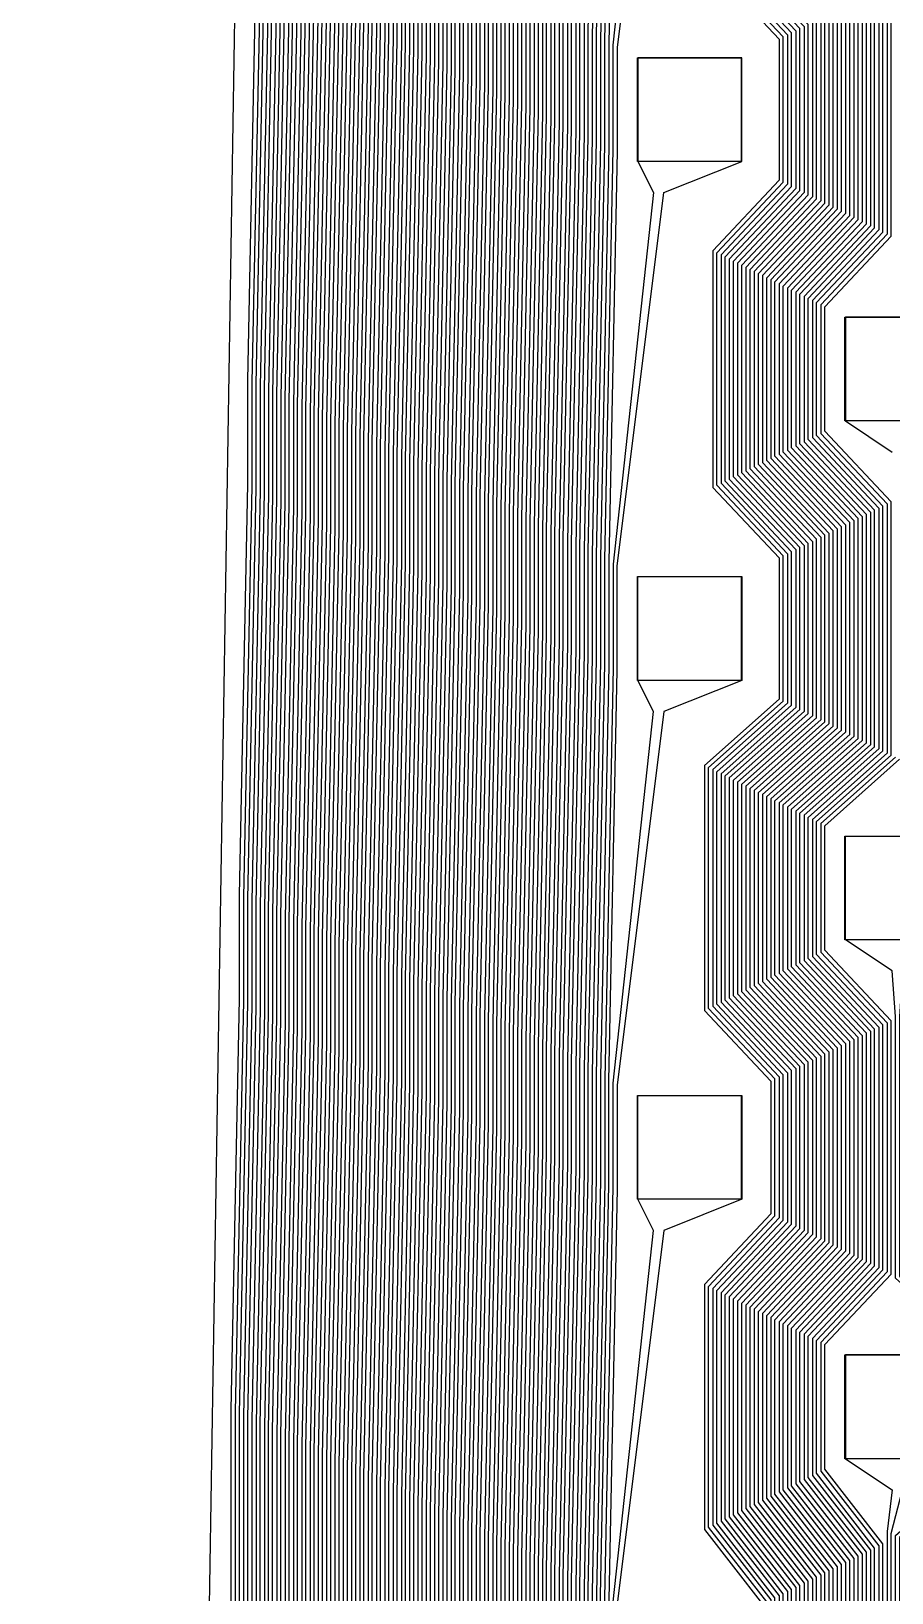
# Model space of a CAD drawing. Header units: inches. Extents: x 106592 to 209533, y 57057 to 74911.
# Drawn here: x 198559.2 to 198642.1, y 72730.9 to 72881.3 of the extents above; entities that cross this region are included whole.
import ezdxf

# ---------------------------------------------------------------- set-up
doc = ezdxf.new("R2010")
doc.units = ezdxf.units.IN
doc.header["$MEASUREMENT"] = 0
for name, color, linetype in [('metal', 221, 'Continuous'), ('nitride window', 40, 'Continuous'), ('profile', 140, 'Continuous')]:
    doc.layers.add(name, color=color, linetype=linetype)

msp = doc.modelspace()

# ---------------------------------------------------------------- linework, layer by layer
at = {"layer": 'metal'}
for points in [[(198603.62, 73025.83), (198602.82, 72986.23), (198602.82, 72976.23), (198602.02, 72936.64), (198602.02, 72926.64), (198601.22, 72887.04), (198601.22, 72877.04), (198600.42, 72837.44), (198600.42, 72827.44), (198599.62, 72787.84), (198599.62, 72777.84), (198598.82, 72738.25), (198598.82, 72728.25), (198598.82, 72709.08), (198598.82, 72708.26), (198596.72, 71803.08), (198596.69, 68411.39)], [(198597.29, 68411.39), (198597.32, 71803.08), (198599.22, 72708.06), (198599.22, 72709.28), (198599.22, 72728.05), (198599.22, 72738.05), (198600.02, 72777.64), (198600.02, 72787.64), (198600.82, 72827.24), (198600.82, 72837.24), (198601.62, 72876.84), (198601.62, 72886.84), (198602.42, 72926.44), (198602.42, 72936.44), (198603.22, 72976.03), (198603.22, 72986.03), (198604.02, 73025.63)], [(198604.42, 73025.43), (198603.62, 72985.83), (198603.62, 72975.83), (198602.82, 72936.23), (198602.82, 72926.23), (198602.02, 72886.64), (198602.02, 72876.64), (198601.22, 72837.04), (198601.22, 72827.04), (198600.42, 72787.44), (198600.42, 72777.44), (198599.62, 72737.84), (198599.62, 72727.84), (198599.62, 72709.49), (198599.62, 72707.86), (198597.92, 71803.08), (198597.89, 68411.39)], [(198598.49, 68411.39), (198598.52, 71803.08), (198600.02, 72707.66), (198600.02, 72709.7), (198600.02, 72727.64), (198600.02, 72737.64), (198600.82, 72777.24), (198600.82, 72787.24), (198601.62, 72826.84), (198601.62, 72836.84), (198602.42, 72876.44), (198602.42, 72886.44), (198603.22, 72926.03), (198603.22, 72936.03), (198604.02, 72975.63), (198604.02, 72985.63), (198604.82, 73025.23)], [(198605.22, 73025.03), (198604.42, 72985.43), (198604.42, 72975.43), (198603.62, 72935.83), (198603.62, 72925.83), (198602.82, 72886.23), (198602.82, 72876.23), (198602.02, 72836.64), (198602.02, 72826.64), (198601.22, 72787.04), (198601.22, 72777.04), (198600.42, 72737.44), (198600.42, 72727.44), (198600.42, 72709.9), (198600.42, 72707.46), (198599.12, 71803.08), (198599.09, 68411.39)], [(198599.69, 68411.39), (198599.72, 71803.08), (198600.82, 72707.26), (198600.82, 72710.11), (198600.82, 72727.24), (198600.82, 72737.24), (198601.62, 72776.84), (198601.62, 72786.84), (198602.42, 72826.44), (198602.42, 72836.44), (198603.22, 72876.03), (198603.22, 72886.03), (198604.02, 72925.63), (198604.02, 72935.63), (198604.82, 72975.23), (198604.82, 72985.23), (198605.62, 73024.83)], [(198606.02, 73024.62), (198605.22, 72985.03), (198605.22, 72975.03), (198604.42, 72935.43), (198604.42, 72925.43), (198603.62, 72885.83), (198603.62, 72875.83), (198602.82, 72836.23), (198602.82, 72826.23), (198602.02, 72786.64), (198602.02, 72776.64), (198601.22, 72737.04), (198601.22, 72727.04), (198601.22, 72710.32), (198601.22, 72707.06), (198600.32, 71803.08), (198600.29, 68411.39)], [(198600.89, 68411.39), (198600.92, 71803.08), (198601.62, 72706.86), (198601.62, 72710.52), (198601.62, 72726.84), (198601.62, 72736.84), (198602.42, 72776.44), (198602.42, 72786.44), (198603.22, 72826.03), (198603.22, 72836.03), (198604.02, 72875.63), (198604.02, 72885.63), (198604.82, 72925.23), (198604.82, 72935.23), (198605.62, 72974.83), (198605.62, 72984.83), (198606.42, 73024.42)], [(198606.82, 73024.22), (198606.02, 72984.62), (198606.02, 72974.62), (198605.22, 72935.03), (198605.22, 72925.03), (198604.42, 72885.43), (198604.42, 72875.43), (198603.62, 72835.83), (198603.62, 72825.83), (198602.82, 72786.23), (198602.82, 72776.23), (198602.02, 72736.64), (198602.02, 72726.64), (198602.02, 72710.73), (198602.02, 72706.66), (198601.52, 71803.08), (198601.49, 68411.39)], [(198602.09, 68411.39), (198602.12, 71803.08), (198602.42, 72706.46), (198602.42, 72710.94), (198602.42, 72726.44), (198602.42, 72736.44), (198603.22, 72776.03), (198603.22, 72786.03), (198604.02, 72825.63), (198604.02, 72835.63), (198604.82, 72875.23), (198604.82, 72885.23), (198605.62, 72924.83), (198605.62, 72934.83), (198606.42, 72974.42), (198606.42, 72984.42), (198607.22, 73024.02)], [(198607.62, 73023.82), (198606.82, 72984.22), (198606.82, 72974.22), (198606.02, 72934.62), (198606.02, 72924.62), (198605.22, 72885.03), (198605.22, 72875.03), (198604.42, 72835.43), (198604.42, 72825.43), (198603.62, 72785.83), (198603.62, 72775.83), (198602.82, 72736.23), (198602.82, 72726.23), (198602.82, 72711.14), (198602.82, 72706.26), (198602.72, 71803.08), (198602.69, 68411.39)], [(198603.29, 68411.39), (198603.32, 71803.08), (198603.22, 72706.06), (198603.22, 72711.35), (198603.22, 72726.03), (198603.22, 72736.03), (198604.02, 72775.63), (198604.02, 72785.63), (198604.82, 72825.23), (198604.82, 72835.23), (198605.62, 72874.83), (198605.62, 72884.83), (198606.42, 72924.42), (198606.42, 72934.42), (198607.22, 72974.02), (198607.22, 72984.02), (198608.02, 73023.62)], [(198608.42, 73023.42), (198607.62, 72983.82), (198607.62, 72973.82), (198606.82, 72934.22), (198606.82, 72924.22), (198606.02, 72884.62), (198606.02, 72874.62), (198605.22, 72835.03), (198605.22, 72825.03), (198604.42, 72785.43), (198604.42, 72775.43), (198603.62, 72735.83), (198603.62, 72725.83), (198603.62, 72711.56), (198603.62, 72705.86), (198603.92, 71803.08), (198603.89, 68411.39)], [(198604.49, 68411.39), (198604.52, 71803.08), (198604.02, 72705.66), (198604.02, 72711.76), (198604.02, 72725.63), (198604.02, 72735.63), (198604.82, 72775.23), (198604.82, 72785.23), (198605.62, 72824.83), (198605.62, 72834.83), (198606.42, 72874.42), (198606.42, 72884.42), (198607.22, 72924.02), (198607.22, 72934.02), (198608.02, 72973.62), (198608.02, 72983.62), (198608.82, 73023.22)], [(198609.22, 73023.01), (198608.42, 72983.42), (198608.42, 72973.42), (198607.62, 72933.82), (198607.62, 72923.82), (198606.82, 72884.22), (198606.82, 72874.22), (198606.02, 72834.62), (198606.02, 72824.62), (198605.22, 72785.03), (198605.22, 72775.03), (198604.42, 72735.43), (198604.42, 72725.43), (198604.42, 72711.97), (198604.42, 72705.46), (198605.12, 71803.08), (198605.09, 68411.39)], [(198605.69, 68411.39), (198605.72, 71803.08), (198604.82, 72705.26), (198604.82, 72712.18), (198604.82, 72725.23), (198604.82, 72735.23), (198605.62, 72774.83), (198605.62, 72784.83), (198606.42, 72824.42), (198606.42, 72834.42), (198607.22, 72874.02), (198607.22, 72884.02), (198608.02, 72923.62), (198608.02, 72933.62), (198608.82, 72973.22), (198608.82, 72983.22), (198609.62, 73022.81)], [(198610.02, 73022.61), (198609.22, 72983.01), (198609.22, 72973.01), (198608.42, 72933.42), (198608.42, 72923.42), (198607.62, 72883.82), (198607.62, 72873.82), (198606.82, 72834.22), (198606.82, 72824.22), (198606.02, 72784.62), (198606.02, 72774.62), (198605.22, 72735.03), (198605.22, 72725.03), (198605.22, 72712.38), (198605.22, 72705.06), (198606.32, 71803.08), (198606.29, 68411.39)], [(198606.89, 68411.39), (198606.92, 71803.08), (198605.62, 72712.59), (198605.62, 72724.83), (198605.62, 72734.83), (198606.42, 72774.42), (198606.42, 72784.42), (198607.22, 72824.02), (198607.22, 72834.02), (198608.02, 72873.62), (198608.02, 72883.62), (198608.82, 72923.22), (198608.82, 72933.22), (198609.62, 72972.81), (198609.62, 72982.81), (198610.42, 73022.41)], [(198610.82, 73022.21), (198610.02, 72982.61), (198610.02, 72972.61), (198609.22, 72933.01), (198609.22, 72923.01), (198608.42, 72883.42), (198608.42, 72873.42), (198607.62, 72833.82), (198607.62, 72823.82), (198606.82, 72784.22), (198606.82, 72774.22), (198606.02, 72734.62), (198606.02, 72724.62), (198606.02, 72712.8), (198607.52, 71803.08), (198607.49, 68411.39)], [(198608.09, 68411.39), (198608.12, 71803.08), (198606.42, 72713), (198606.42, 72724.42), (198606.42, 72734.42), (198607.22, 72774.02), (198607.22, 72784.02), (198608.02, 72823.62), (198608.02, 72833.62), (198608.82, 72873.22), (198608.82, 72883.22), (198609.62, 72922.81), (198609.62, 72932.81), (198610.42, 72972.41), (198610.42, 72982.41), (198611.22, 73022.01)], [(198611.62, 73021.81), (198610.82, 72982.21), (198610.82, 72972.21), (198610.02, 72932.61), (198610.02, 72922.61), (198609.22, 72883.01), (198609.22, 72873.01), (198608.42, 72833.42), (198608.42, 72823.42), (198607.62, 72783.82), (198607.62, 72773.82), (198606.82, 72734.22), (198606.82, 72724.22), (198606.82, 72713.21), (198608.72, 71803.08), (198608.69, 68411.39)], [(198609.29, 68411.39), (198609.32, 71803.08), (198607.22, 72713.42), (198607.22, 72724.02), (198607.22, 72734.02), (198608.02, 72773.62), (198608.02, 72783.62), (198608.82, 72823.22), (198608.82, 72833.22), (198609.62, 72872.81), (198609.62, 72882.81), (198610.42, 72922.41), (198610.42, 72932.41), (198611.22, 72972.01), (198611.22, 72982.01), (198612.02, 73021.61)], [(198612.42, 73021.4), (198611.62, 72981.81), (198611.62, 72971.81), (198610.82, 72932.21), (198610.82, 72922.21), (198610.02, 72882.61), (198610.02, 72872.61), (198609.22, 72833.01), (198609.22, 72823.01), (198608.42, 72783.42), (198608.42, 72773.42), (198607.62, 72733.82), (198607.62, 72723.82), (198607.62, 72713.62), (198609.92, 71803.08), (198609.89, 68411.39)], [(198610.49, 68411.39), (198610.52, 71803.08), (198608.02, 72713.83), (198608.02, 72723.62), (198608.02, 72733.62), (198608.82, 72773.22), (198608.82, 72783.22), (198609.62, 72822.81), (198609.62, 72832.81), (198610.42, 72872.41), (198610.42, 72882.41), (198611.22, 72922.01), (198611.22, 72932.01), (198612.02, 72971.61), (198612.02, 72981.61), (198612.82, 73021.2)], [(198613.22, 73021), (198612.42, 72981.4), (198612.42, 72971.4), (198611.62, 72931.81), (198611.62, 72921.81), (198610.82, 72882.21), (198610.82, 72872.21), (198610.02, 72832.61), (198610.02, 72822.61), (198609.22, 72783.01), (198609.22, 72773.01), (198608.42, 72733.42), (198608.42, 72723.42), (198608.42, 72714.04), (198611.12, 71803.08), (198611.09, 68411.39)], [(198611.69, 68411.39), (198611.72, 71803.08), (198608.82, 72714.24), (198608.82, 72723.22), (198608.82, 72733.22), (198609.62, 72772.81), (198609.62, 72782.81), (198610.42, 72822.41), (198610.42, 72832.41), (198611.22, 72872.01), (198611.22, 72882.01), (198612.02, 72921.61), (198612.02, 72931.61), (198612.82, 72971.2), (198612.82, 72981.2), (198613.62, 73020.8)], [(198614.02, 73020.6), (198613.22, 72981), (198613.22, 72971), (198612.42, 72931.4), (198612.42, 72921.4), (198611.62, 72881.81), (198611.62, 72871.81), (198610.82, 72832.21), (198610.82, 72822.21), (198610.02, 72782.61), (198610.02, 72772.61), (198609.22, 72733.01), (198609.22, 72723.01), (198609.22, 72714.45), (198612.32, 71803.08), (198612.29, 68411.39)], [(198612.89, 68411.39), (198612.92, 71803.08), (198609.62, 72714.66), (198609.62, 72722.81), (198609.62, 72732.81), (198610.42, 72772.41), (198610.42, 72782.41), (198611.22, 72822.01), (198611.22, 72832.01), (198612.02, 72871.61), (198612.02, 72881.61), (198612.82, 72921.2), (198612.82, 72931.2), (198613.62, 72970.8), (198613.62, 72980.8), (198614.42, 73020.4)], [(198614.82, 73020.2), (198614.02, 72980.6), (198614.02, 72970.6), (198613.22, 72931), (198613.22, 72921), (198612.42, 72881.4), (198612.42, 72871.4), (198611.62, 72831.81), (198611.62, 72821.81), (198610.82, 72782.21), (198610.82, 72772.21), (198610.02, 72732.61), (198610.02, 72722.61), (198610.02, 72714.86), (198613.52, 71803.08), (198613.49, 68411.39)], [(198614.09, 68411.39), (198614.12, 71803.08), (198610.42, 72715.07), (198610.42, 72722.41), (198610.42, 72732.41), (198611.22, 72772.01), (198611.22, 72782.01), (198612.02, 72821.61), (198612.02, 72831.61), (198612.82, 72871.2), (198612.82, 72881.2), (198613.62, 72920.8), (198613.62, 72930.8), (198614.42, 72970.4), (198614.42, 72980.4), (198615.22, 73019.99)], [(198615.62, 73019.79), (198614.82, 72980.2), (198614.82, 72970.2), (198614.02, 72930.6), (198614.02, 72920.6), (198613.22, 72881), (198613.22, 72871), (198612.42, 72831.4), (198612.42, 72821.4), (198611.62, 72781.81), (198611.62, 72771.81), (198610.82, 72732.21), (198610.82, 72722.21), (198610.82, 72715.27), (198614.72, 71803.08), (198614.69, 68411.39)], [(198615.29, 68411.39), (198615.32, 71803.08), (198611.22, 72715.48), (198611.22, 72722.01), (198611.22, 72732.01), (198612.02, 72771.61), (198612.02, 72781.61), (198612.82, 72821.2), (198612.82, 72831.2), (198613.62, 72870.8), (198613.62, 72880.8), (198614.42, 72920.4), (198614.42, 72930.4), (198615.22, 72969.99), (198615.22, 72979.99), (198619.12, 73015.79)], [(198620.12, 73015.79), (198615.62, 72979.79), (198615.62, 72969.79), (198614.82, 72930.2), (198614.82, 72920.2), (198614.02, 72880.6), (198614.02, 72870.6), (198613.22, 72831), (198613.22, 72821), (198612.42, 72781.4), (198612.42, 72771.4), (198611.62, 72731.81), (198611.62, 72721.81), (198611.62, 72715.69), (198615.92, 71803.08), (198615.89, 68411.39)], [(198567.29, 68411.39), (198567.32, 71803.08), (198579.22, 72718.11), (198579.22, 72738.11), (198579.22, 72748.11), (198580.02, 72787.71), (198580.02, 72797.71), (198580.82, 72837.3), (198580.82, 72847.3), (198581.62, 72886.9), (198581.62, 72896.9), (198582.42, 72936.5), (198582.42, 72946.5), (198583.22, 72986.1), (198583.22, 72996.1)], [(198583.62, 72995.9), (198583.62, 72985.9), (198582.82, 72946.3), (198582.82, 72936.3), (198582.02, 72896.7), (198582.02, 72886.7), (198581.22, 72847.1), (198581.22, 72837.1), (198580.42, 72797.51), (198580.42, 72787.51), (198579.62, 72747.91), (198579.62, 72737.91), (198579.62, 72717.91), (198567.92, 71803.08), (198567.89, 68411.39)], [(198568.49, 68411.39), (198568.52, 71803.08), (198580.02, 72717.71), (198580.02, 72737.71), (198580.02, 72747.71), (198580.82, 72787.3), (198580.82, 72797.3), (198581.62, 72836.9), (198581.62, 72846.9), (198582.42, 72886.5), (198582.42, 72896.5), (198583.22, 72936.1), (198583.22, 72946.1), (198584.02, 72985.69), (198584.02, 72995.69)], [(198584.42, 72995.49), (198584.42, 72985.49), (198583.62, 72945.9), (198583.62, 72935.9), (198582.82, 72896.3), (198582.82, 72886.3), (198582.02, 72846.7), (198582.02, 72836.7), (198581.22, 72797.1), (198581.22, 72787.1), (198580.42, 72747.51), (198580.42, 72737.51), (198580.42, 72717.51), (198569.12, 71803.08), (198569.09, 68411.39)], [(198584.82, 72995.29), (198584.82, 72985.29), (198584.02, 72945.69), (198584.02, 72935.69), (198583.22, 72896.1), (198583.22, 72886.1), (198582.42, 72846.5), (198582.42, 72836.5), (198581.62, 72796.9), (198581.62, 72786.9), (198580.82, 72747.3), (198580.82, 72737.3), (198580.82, 72717.3), (198569.72, 71803.08), (198569.69, 68411.39)], [(198570.29, 68411.39), (198570.32, 71803.08), (198581.22, 72717.1), (198581.22, 72737.1), (198581.22, 72747.1), (198582.02, 72786.7), (198582.02, 72796.7), (198582.82, 72836.3), (198582.82, 72846.3), (198583.62, 72885.9), (198583.62, 72895.9), (198584.42, 72935.49), (198584.42, 72945.49), (198585.22, 72985.09), (198585.22, 72995.09)], [(198585.62, 72994.89), (198585.62, 72984.89), (198584.82, 72945.29), (198584.82, 72935.29), (198584.02, 72895.69), (198584.02, 72885.69), (198583.22, 72846.1), (198583.22, 72836.1), (198582.42, 72796.5), (198582.42, 72786.5), (198581.62, 72746.9), (198581.62, 72736.9), (198581.62, 72716.9), (198570.92, 71803.08), (198570.89, 68411.39)], [(198571.49, 68411.39), (198571.52, 71803.08), (198582.02, 72716.7), (198582.02, 72736.7), (198582.02, 72746.7), (198582.82, 72786.3), (198582.82, 72796.3), (198583.62, 72835.9), (198583.62, 72845.9), (198584.42, 72885.49), (198584.42, 72895.49), (198585.22, 72935.09), (198585.22, 72945.09), (198586.02, 72984.69), (198586.02, 72994.69)], [(198572.09, 68411.39), (198572.12, 71803.08), (198582.42, 72716.5), (198582.42, 72736.5), (198582.42, 72746.5), (198583.22, 72786.1), (198583.22, 72796.1), (198584.02, 72835.69), (198584.02, 72845.69), (198584.82, 72885.29), (198584.82, 72895.29), (198585.62, 72934.89), (198585.62, 72944.89), (198586.42, 72984.49), (198586.42, 72994.49)], [(198586.82, 72994.29), (198586.82, 72984.29), (198586.02, 72944.69), (198586.02, 72934.69), (198585.22, 72895.09), (198585.22, 72885.09), (198584.42, 72845.49), (198584.42, 72835.49), (198583.62, 72795.9), (198583.62, 72785.9), (198582.82, 72746.3), (198582.82, 72736.3), (198582.82, 72716.3), (198572.72, 71803.08), (198572.69, 68411.39)], [(198573.29, 68411.39), (198573.32, 71803.08), (198583.22, 72716.1), (198583.22, 72736.1), (198583.22, 72746.1), (198584.02, 72785.69), (198584.02, 72795.69), (198584.82, 72835.29), (198584.82, 72845.29), (198585.62, 72884.89), (198585.62, 72894.89), (198586.42, 72934.49), (198586.42, 72944.49), (198587.22, 72984.08), (198587.22, 72994.08)], [(198587.62, 72993.88), (198587.62, 72983.88), (198586.82, 72944.29), (198586.82, 72934.29), (198586.02, 72894.69), (198586.02, 72884.69), (198585.22, 72845.09), (198585.22, 72835.09), (198584.42, 72795.49), (198584.42, 72785.49), (198583.62, 72745.9), (198583.62, 72735.9), (198583.62, 72715.9), (198573.92, 71803.08), (198573.89, 68411.39)], [(198574.49, 68411.39), (198574.52, 71803.08), (198584.02, 72715.69), (198584.02, 72735.69), (198584.02, 72745.69), (198584.82, 72785.29), (198584.82, 72795.29), (198585.62, 72834.89), (198585.62, 72844.89), (198586.42, 72884.49), (198586.42, 72894.49), (198587.22, 72934.08), (198587.22, 72944.08), (198588.02, 72983.68), (198588.02, 72993.68)], [(198588.42, 72993.48), (198588.42, 72983.48), (198587.62, 72943.88), (198587.62, 72933.88), (198586.82, 72894.29), (198586.82, 72884.29), (198586.02, 72844.69), (198586.02, 72834.69), (198585.22, 72795.09), (198585.22, 72785.09), (198584.42, 72745.49), (198584.42, 72735.49), (198584.42, 72715.49), (198575.12, 71803.08), (198575.09, 68411.39)], [(198575.69, 68411.39), (198575.72, 71803.08), (198584.82, 72715.29), (198584.82, 72735.29), (198584.82, 72745.29), (198585.62, 72784.89), (198585.62, 72794.89), (198586.42, 72834.49), (198586.42, 72844.49), (198587.22, 72884.08), (198587.22, 72894.08), (198588.02, 72933.68), (198588.02, 72943.68), (198588.82, 72983.28), (198588.82, 72993.28)], [(198589.22, 72993.08), (198589.22, 72983.08), (198588.42, 72943.48), (198588.42, 72933.48), (198587.62, 72893.88), (198587.62, 72883.88), (198586.82, 72844.29), (198586.82, 72834.29), (198586.02, 72794.69), (198586.02, 72784.69), (198585.22, 72745.09), (198585.22, 72735.09), (198585.22, 72715.09), (198576.32, 71803.08), (198576.29, 68411.39)], [(198576.89, 68411.39), (198576.92, 71803.08), (198585.62, 72714.89), (198585.62, 72734.89), (198585.62, 72744.89), (198586.42, 72784.49), (198586.42, 72794.49), (198587.22, 72834.08), (198587.22, 72844.08), (198588.02, 72883.68), (198588.02, 72893.68), (198588.82, 72933.28), (198588.82, 72943.28), (198589.62, 72982.88), (198589.62, 72992.88)], [(198590.02, 72992.68), (198590.02, 72982.68), (198589.22, 72943.08), (198589.22, 72933.08), (198588.42, 72893.48), (198588.42, 72883.48), (198587.62, 72843.88), (198587.62, 72833.88), (198586.82, 72794.29), (198586.82, 72784.29), (198586.02, 72744.69), (198586.02, 72734.69), (198586.02, 72714.69), (198577.52, 71803.08), (198577.49, 68411.39)], [(198578.09, 68411.39), (198578.12, 71803.08), (198586.42, 72714.49), (198586.42, 72734.49), (198586.42, 72744.49), (198587.22, 72784.08), (198587.22, 72794.08), (198588.02, 72833.68), (198588.02, 72843.68), (198588.82, 72883.28), (198588.82, 72893.28), (198589.62, 72932.88), (198589.62, 72942.88), (198590.42, 72982.47), (198590.42, 72992.47)], [(198635.22, 72992.59), (198641.62, 72985.79), (198641.62, 72961.79), (198635.22, 72954.99), (198635.22, 72942.59), (198640.82, 72935.39), (198640.82, 72912.19), (198634.42, 72905.39), (198634.42, 72892.19), (198640.82, 72885.39), (198640.82, 72862.19), (198634.42, 72855.39), (198634.42, 72842.19), (198640.82, 72835.39), (198640.82, 72812.19), (198633.62, 72805.79), (198633.62, 72791.79), (198640.02, 72784.99), (198640.02, 72762.59), (198633.62, 72755.79), (198633.62, 72741.79), (198639.22, 72734.59), (198639.22, 72698.39), (198638.12, 71803.08)], [(198638.72, 71803.08), (198639.62, 72698.19), (198639.62, 72734.79), (198634.02, 72741.99), (198634.02, 72755.59), (198640.42, 72762.39), (198640.42, 72785.19), (198634.02, 72791.99), (198634.02, 72805.59), (198641.22, 72811.99), (198641.22, 72835.59), (198634.82, 72842.39), (198634.82, 72855.19), (198641.22, 72861.99), (198641.22, 72885.59), (198634.82, 72892.39), (198634.82, 72905.19), (198641.22, 72911.99), (198641.22, 72935.59), (198635.62, 72942.79), (198635.62, 72954.79), (198642.02, 72961.59), (198642.02, 72985.99), (198635.62, 72992.79)], [(198590.82, 72992.27), (198590.82, 72982.27), (198590.02, 72942.68), (198590.02, 72932.68), (198589.22, 72893.08), (198589.22, 72883.08), (198588.42, 72843.48), (198588.42, 72833.48), (198587.62, 72793.88), (198587.62, 72783.88), (198586.82, 72744.29), (198586.82, 72734.29), (198586.82, 72714.29), (198578.72, 71803.08), (198578.69, 68411.39)], [(198579.29, 68411.39), (198579.32, 71803.08), (198587.22, 72714.08), (198587.22, 72734.08), (198587.22, 72744.08), (198588.02, 72783.68), (198588.02, 72793.68), (198588.82, 72833.28), (198588.82, 72843.28), (198589.62, 72882.88), (198589.62, 72892.88), (198590.42, 72932.47), (198590.42, 72942.47), (198591.22, 72982.07), (198591.22, 72992.07)], [(198591.62, 72991.87), (198591.62, 72981.87), (198590.82, 72942.27), (198590.82, 72932.27), (198590.02, 72892.68), (198590.02, 72882.68), (198589.22, 72843.08), (198589.22, 72833.08), (198588.42, 72793.48), (198588.42, 72783.48), (198587.62, 72743.88), (198587.62, 72733.88), (198587.62, 72713.88), (198579.92, 71803.08), (198579.89, 68411.39)], [(198580.49, 68411.39), (198580.52, 71803.08), (198588.02, 72713.68), (198588.02, 72733.68), (198588.02, 72743.68), (198588.82, 72783.28), (198588.82, 72793.28), (198589.62, 72832.88), (198589.62, 72842.88), (198590.42, 72882.47), (198590.42, 72892.47), (198591.22, 72932.07), (198591.22, 72942.07), (198592.02, 72981.67), (198592.02, 72991.67)], [(198592.42, 72991.47), (198592.42, 72981.47), (198591.62, 72941.87), (198591.62, 72931.87), (198590.82, 72892.27), (198590.82, 72882.27), (198590.02, 72842.68), (198590.02, 72832.68), (198589.22, 72793.08), (198589.22, 72783.08), (198588.42, 72743.48), (198588.42, 72733.48), (198588.42, 72713.48), (198581.12, 71803.08), (198581.09, 68411.39)], [(198581.69, 68411.39), (198581.72, 71803.08), (198588.82, 72713.28), (198588.82, 72733.28), (198588.82, 72743.28), (198589.62, 72782.88), (198589.62, 72792.88), (198590.42, 72832.47), (198590.42, 72842.47), (198591.22, 72882.07), (198591.22, 72892.07), (198592.02, 72931.67), (198592.02, 72941.67), (198592.82, 72981.27), (198592.82, 72991.27)], [(198593.22, 72991.06), (198593.22, 72981.06), (198592.42, 72941.47), (198592.42, 72931.47), (198591.62, 72891.87), (198591.62, 72881.87), (198590.82, 72842.27), (198590.82, 72832.27), (198590.02, 72792.68), (198590.02, 72782.68), (198589.22, 72743.08), (198589.22, 72733.08), (198589.22, 72713.08), (198582.32, 71803.08), (198582.29, 68411.39)], [(198632.02, 72990.99), (198638.42, 72984.19), (198638.42, 72963.39), (198632.02, 72956.59), (198632.02, 72940.99), (198637.62, 72933.79), (198637.62, 72913.79), (198631.22, 72906.99), (198631.22, 72890.59), (198637.62, 72883.79), (198637.62, 72863.79), (198631.22, 72856.99), (198631.22, 72840.59), (198637.62, 72833.79), (198637.62, 72813.79), (198630.42, 72807.39), (198630.42, 72790.19), (198636.82, 72783.39), (198636.82, 72764.19), (198630.42, 72757.39), (198630.42, 72740.19), (198636.02, 72732.99), (198636.02, 72699.99), (198633.32, 71803.08)], [(198633.92, 71803.08), (198636.42, 72699.79), (198636.42, 72733.19), (198630.82, 72740.39), (198630.82, 72757.19), (198637.22, 72763.99), (198637.22, 72783.59), (198630.82, 72790.39), (198630.82, 72807.19), (198638.02, 72813.59), (198638.02, 72833.99), (198631.62, 72840.79), (198631.62, 72856.79), (198638.02, 72863.59), (198638.02, 72883.99), (198631.62, 72890.79), (198631.62, 72906.79), (198638.02, 72913.59), (198638.02, 72933.99), (198632.42, 72941.19), (198632.42, 72956.39), (198638.82, 72963.19), (198638.82, 72984.39), (198632.42, 72991.19)], [(198632.82, 72991.39), (198639.22, 72984.59), (198639.22, 72962.99), (198632.82, 72956.19), (198632.82, 72941.39), (198638.42, 72934.19), (198638.42, 72913.39), (198632.02, 72906.59), (198632.02, 72890.99), (198638.42, 72884.19), (198638.42, 72863.39), (198632.02, 72856.59), (198632.02, 72840.99), (198638.42, 72834.19), (198638.42, 72813.39), (198631.22, 72806.99), (198631.22, 72790.59), (198637.62, 72783.79), (198637.62, 72763.79), (198631.22, 72756.99), (198631.22, 72740.59), (198636.82, 72733.39), (198636.82, 72699.59), (198634.52, 71803.08)], [(198635.12, 71803.08), (198637.22, 72699.39), (198637.22, 72733.59), (198631.62, 72740.79), (198631.62, 72756.79), (198638.02, 72763.59), (198638.02, 72783.99), (198631.62, 72790.79), (198631.62, 72806.79), (198638.82, 72813.19), (198638.82, 72834.39), (198632.42, 72841.19), (198632.42, 72856.39), (198638.82, 72863.19), (198638.82, 72884.39), (198632.42, 72891.19), (198632.42, 72906.39), (198638.82, 72913.19), (198638.82, 72934.39), (198633.22, 72941.59), (198633.22, 72955.99), (198639.62, 72962.79), (198639.62, 72984.79), (198633.22, 72991.59)], [(198633.62, 72991.79), (198640.02, 72984.99), (198640.02, 72962.59), (198633.62, 72955.79), (198633.62, 72941.79), (198639.22, 72934.59), (198639.22, 72912.99), (198632.82, 72906.19), (198632.82, 72891.39), (198639.22, 72884.59), (198639.22, 72862.99), (198632.82, 72856.19), (198632.82, 72841.39), (198639.22, 72834.59), (198639.22, 72812.99), (198632.02, 72806.59), (198632.02, 72790.99), (198638.42, 72784.19), (198638.42, 72763.39), (198632.02, 72756.59), (198632.02, 72740.99), (198637.62, 72733.79), (198637.62, 72699.19), (198635.72, 71803.08)], [(198636.32, 71803.08), (198638.02, 72698.99), (198638.02, 72733.99), (198632.42, 72741.19), (198632.42, 72756.39), (198638.82, 72763.19), (198638.82, 72784.39), (198632.42, 72791.19), (198632.42, 72806.39), (198639.62, 72812.79), (198639.62, 72834.79), (198633.22, 72841.59), (198633.22, 72855.99), (198639.62, 72862.79), (198639.62, 72884.79), (198633.22, 72891.59), (198633.22, 72905.99), (198639.62, 72912.79), (198639.62, 72934.79), (198634.02, 72941.99), (198634.02, 72955.59), (198640.42, 72962.39), (198640.42, 72985.19), (198634.02, 72991.99)], [(198634.42, 72992.19), (198640.82, 72985.39), (198640.82, 72962.19), (198634.42, 72955.39), (198634.42, 72942.19), (198640.02, 72934.99), (198640.02, 72912.59), (198633.62, 72905.79), (198633.62, 72891.79), (198640.02, 72884.99), (198640.02, 72862.59), (198633.62, 72855.79), (198633.62, 72841.79), (198640.02, 72834.99), (198640.02, 72812.59), (198632.82, 72806.19), (198632.82, 72791.39), (198639.22, 72784.59), (198639.22, 72762.99), (198632.82, 72756.19), (198632.82, 72741.39), (198638.42, 72734.19), (198638.42, 72698.79), (198636.92, 71803.08)], [(198637.52, 71803.08), (198638.82, 72698.59), (198638.82, 72734.39), (198633.22, 72741.59), (198633.22, 72755.99), (198639.62, 72762.79), (198639.62, 72784.79), (198633.22, 72791.59), (198633.22, 72805.99), (198640.42, 72812.39), (198640.42, 72835.19), (198634.02, 72841.99), (198634.02, 72855.59), (198640.42, 72862.39), (198640.42, 72885.19), (198634.02, 72891.99), (198634.02, 72905.59), (198640.42, 72912.39), (198640.42, 72935.19), (198634.82, 72942.39), (198634.82, 72955.19), (198641.22, 72961.99), (198641.22, 72985.59), (198634.82, 72992.39)], [(198582.89, 68411.39), (198582.92, 71803.08), (198589.62, 72712.88), (198589.62, 72732.88), (198589.62, 72742.88), (198590.42, 72782.47), (198590.42, 72792.47), (198591.22, 72832.07), (198591.22, 72842.07), (198592.02, 72881.67), (198592.02, 72891.67), (198592.82, 72931.27), (198592.82, 72941.27), (198593.62, 72980.86), (198593.62, 72990.86)], [(198594.02, 72990.66), (198594.02, 72980.66), (198593.22, 72941.06), (198593.22, 72931.06), (198592.42, 72891.47), (198592.42, 72881.47), (198591.62, 72841.87), (198591.62, 72831.87), (198590.82, 72792.27), (198590.82, 72782.27), (198590.02, 72742.68), (198590.02, 72732.68), (198590.02, 72712.68), (198583.52, 71803.08), (198583.49, 68411.39)], [(198584.09, 68411.39), (198584.12, 71803.08), (198590.42, 72712.47), (198590.42, 72732.47), (198590.42, 72742.47), (198591.22, 72782.07), (198591.22, 72792.07), (198592.02, 72831.67), (198592.02, 72841.67), (198592.82, 72881.27), (198592.82, 72891.27), (198593.62, 72930.86), (198593.62, 72940.86), (198594.42, 72980.46), (198594.42, 72990.46)], [(198594.82, 72990.26), (198594.82, 72980.26), (198594.02, 72940.66), (198594.02, 72930.66), (198593.22, 72891.06), (198593.22, 72881.06), (198592.42, 72841.47), (198592.42, 72831.47), (198591.62, 72791.87), (198591.62, 72781.87), (198590.82, 72742.27), (198590.82, 72732.27), (198590.82, 72712.27), (198584.72, 71803.08), (198584.69, 68411.39)], [(198585.29, 68411.39), (198585.32, 71803.08), (198591.22, 72712.07), (198591.22, 72732.07), (198591.22, 72742.07), (198592.02, 72781.67), (198592.02, 72791.67), (198592.82, 72831.27), (198592.82, 72841.27), (198593.62, 72880.86), (198593.62, 72890.86), (198594.42, 72930.46), (198594.42, 72940.46), (198595.22, 72980.06), (198595.22, 72990.06)], [(198595.62, 72989.86), (198595.62, 72979.86), (198594.82, 72940.26), (198594.82, 72930.26), (198594.02, 72890.66), (198594.02, 72880.66), (198593.22, 72841.06), (198593.22, 72831.06), (198592.42, 72791.47), (198592.42, 72781.47), (198591.62, 72741.87), (198591.62, 72731.87), (198591.62, 72711.87), (198585.92, 71803.08), (198585.89, 68411.39)], [(198586.49, 68411.39), (198586.52, 71803.08), (198592.02, 72711.67), (198592.02, 72731.67), (198592.02, 72741.67), (198592.82, 72781.27), (198592.82, 72791.27), (198593.62, 72830.86), (198593.62, 72840.86), (198594.42, 72880.46), (198594.42, 72890.46), (198595.22, 72930.06), (198595.22, 72940.06), (198596.02, 72979.66), (198596.02, 72989.66)], [(198596.42, 72989.45), (198596.42, 72979.45), (198595.62, 72939.86), (198595.62, 72929.86), (198594.82, 72890.26), (198594.82, 72880.26), (198594.02, 72840.66), (198594.02, 72830.66), (198593.22, 72791.06), (198593.22, 72781.06), (198592.42, 72741.47), (198592.42, 72731.47), (198592.42, 72711.47), (198587.12, 71803.08), (198587.09, 68411.39)], [(198628.82, 72989.39), (198635.22, 72982.59), (198635.22, 72964.99), (198628.82, 72958.19), (198628.82, 72939.39), (198634.42, 72932.19), (198634.42, 72915.39), (198628.02, 72908.59), (198628.02, 72888.99), (198634.42, 72882.19), (198634.42, 72865.39), (198628.02, 72858.59), (198628.02, 72838.99), (198634.42, 72832.19), (198634.42, 72815.39), (198627.22, 72808.99), (198627.22, 72788.59), (198633.62, 72781.79), (198633.62, 72765.79), (198627.22, 72758.99), (198627.22, 72738.59), (198632.82, 72731.39), (198632.82, 72701.59), (198628.52, 71803.08)], [(198629.12, 71803.08), (198633.22, 72701.39), (198633.22, 72731.59), (198627.62, 72738.79), (198627.62, 72758.79), (198634.02, 72765.59), (198634.02, 72781.99), (198627.62, 72788.79), (198627.62, 72808.79), (198634.82, 72815.19), (198634.82, 72832.39), (198628.42, 72839.19), (198628.42, 72858.39), (198634.82, 72865.19), (198634.82, 72882.39), (198628.42, 72889.19), (198628.42, 72908.39), (198634.82, 72915.19), (198634.82, 72932.39), (198629.22, 72939.59), (198629.22, 72957.99), (198635.62, 72964.79), (198635.62, 72982.79), (198629.22, 72989.59)], [(198629.62, 72989.79), (198636.02, 72982.99), (198636.02, 72964.59), (198629.62, 72957.79), (198629.62, 72939.79), (198635.22, 72932.59), (198635.22, 72914.99), (198628.82, 72908.19), (198628.82, 72889.39), (198635.22, 72882.59), (198635.22, 72864.99), (198628.82, 72858.19), (198628.82, 72839.39), (198635.22, 72832.59), (198635.22, 72814.99), (198628.02, 72808.59), (198628.02, 72788.99), (198634.42, 72782.19), (198634.42, 72765.39), (198628.02, 72758.59), (198628.02, 72738.99), (198633.62, 72731.79), (198633.62, 72701.19), (198629.72, 71803.08)], [(198630.32, 71803.08), (198634.02, 72700.99), (198634.02, 72731.99), (198628.42, 72739.19), (198628.42, 72758.39), (198634.82, 72765.19), (198634.82, 72782.39), (198628.42, 72789.19), (198628.42, 72808.39), (198635.62, 72814.79), (198635.62, 72832.79), (198629.22, 72839.59), (198629.22, 72857.99), (198635.62, 72864.79), (198635.62, 72882.79), (198629.22, 72889.59), (198629.22, 72907.99), (198635.62, 72914.79), (198635.62, 72932.79), (198630.02, 72939.99), (198630.02, 72957.59), (198636.42, 72964.39), (198636.42, 72983.19), (198630.02, 72989.99)], [(198630.42, 72990.19), (198636.82, 72983.39), (198636.82, 72964.19), (198630.42, 72957.39), (198630.42, 72940.19), (198636.02, 72932.99), (198636.02, 72914.59), (198629.62, 72907.79), (198629.62, 72889.79), (198636.02, 72882.99), (198636.02, 72864.59), (198629.62, 72857.79), (198629.62, 72839.79), (198636.02, 72832.99), (198636.02, 72814.59), (198628.82, 72808.19), (198628.82, 72789.39), (198635.22, 72782.59), (198635.22, 72764.99), (198628.82, 72758.19), (198628.82, 72739.39), (198634.42, 72732.19), (198634.42, 72700.79), (198630.92, 71803.08)], [(198631.52, 71803.08), (198634.82, 72700.59), (198634.82, 72732.39), (198629.22, 72739.59), (198629.22, 72757.99), (198635.62, 72764.79), (198635.62, 72782.79), (198629.22, 72789.59), (198629.22, 72807.99), (198636.42, 72814.39), (198636.42, 72833.19), (198630.02, 72839.99), (198630.02, 72857.59), (198636.42, 72864.39), (198636.42, 72883.19), (198630.02, 72889.99), (198630.02, 72907.59), (198636.42, 72914.39), (198636.42, 72933.19), (198630.82, 72940.39), (198630.82, 72957.19), (198637.22, 72963.99), (198637.22, 72983.59), (198630.82, 72990.39)], [(198631.22, 72990.59), (198637.62, 72983.79), (198637.62, 72963.79), (198631.22, 72956.99), (198631.22, 72940.59), (198636.82, 72933.39), (198636.82, 72914.19), (198630.42, 72907.39), (198630.42, 72890.19), (198636.82, 72883.39), (198636.82, 72864.19), (198630.42, 72857.39), (198630.42, 72840.19), (198636.82, 72833.39), (198636.82, 72814.19), (198629.62, 72807.79), (198629.62, 72789.79), (198636.02, 72782.99), (198636.02, 72764.59), (198629.62, 72757.79), (198629.62, 72739.79), (198635.22, 72732.59), (198635.22, 72700.39), (198632.12, 71803.08)], [(198632.72, 71803.08), (198635.62, 72700.19), (198635.62, 72732.79), (198630.02, 72739.99), (198630.02, 72757.59), (198636.42, 72764.39), (198636.42, 72783.19), (198630.02, 72789.99), (198630.02, 72807.59), (198637.22, 72813.99), (198637.22, 72833.59), (198630.82, 72840.39), (198630.82, 72857.19), (198637.22, 72863.99), (198637.22, 72883.59), (198630.82, 72890.39), (198630.82, 72907.19), (198637.22, 72913.99), (198637.22, 72933.59), (198631.62, 72940.79), (198631.62, 72956.79), (198638.02, 72963.59), (198638.02, 72983.99), (198631.62, 72990.79)], [(198587.69, 68411.39), (198587.72, 71803.08), (198592.82, 72711.27), (198592.82, 72731.27), (198592.82, 72741.27), (198593.62, 72780.86), (198593.62, 72790.86), (198594.42, 72830.46), (198594.42, 72840.46), (198595.22, 72880.06), (198595.22, 72890.06), (198596.02, 72929.66), (198596.02, 72939.66), (198596.82, 72979.25), (198596.82, 72989.25)], [(198597.22, 72989.05), (198597.22, 72979.05), (198596.42, 72939.45), (198596.42, 72929.45), (198595.62, 72889.86), (198595.62, 72879.86), (198594.82, 72840.26), (198594.82, 72830.26), (198594.02, 72790.66), (198594.02, 72780.66), (198593.22, 72741.06), (198593.22, 72731.06), (198593.22, 72711.06), (198588.32, 71803.08), (198588.29, 68411.39)], [(198588.89, 68411.39), (198588.92, 71803.08), (198593.62, 72710.86), (198593.62, 72730.86), (198593.62, 72740.86), (198594.42, 72780.46), (198594.42, 72790.46), (198595.22, 72830.06), (198595.22, 72840.06), (198596.02, 72879.66), (198596.02, 72889.66), (198596.82, 72929.25), (198596.82, 72939.25), (198597.62, 72978.85), (198597.62, 72988.85)], [(198598.02, 72988.65), (198598.02, 72978.65), (198597.22, 72939.05), (198597.22, 72929.05), (198596.42, 72889.45), (198596.42, 72879.45), (198595.62, 72839.86), (198595.62, 72829.86), (198594.82, 72790.26), (198594.82, 72780.26), (198594.02, 72740.66), (198594.02, 72730.66), (198594.02, 72710.66), (198589.52, 71803.08), (198589.49, 68411.39)], [(198590.09, 68411.39), (198590.12, 71803.08), (198594.42, 72710.46), (198594.42, 72730.46), (198594.42, 72740.47), (198595.22, 72780.06), (198595.22, 72790.06), (198596.02, 72829.66), (198596.02, 72839.66), (198596.82, 72879.25), (198596.82, 72889.25), (198597.62, 72928.85), (198597.62, 72938.85), (198598.42, 72978.45), (198598.42, 72988.45)], [(198598.82, 72988.25), (198598.82, 72978.25), (198598.02, 72938.65), (198598.02, 72928.65), (198597.22, 72889.05), (198597.22, 72879.05), (198596.42, 72839.45), (198596.42, 72829.45), (198595.62, 72789.86), (198595.62, 72779.86), (198594.82, 72740.27), (198594.82, 72730.26), (198594.82, 72710.26), (198590.72, 71803.08), (198590.69, 68411.39)], [(198591.29, 68411.39), (198591.32, 71803.08), (198595.22, 72710.06), (198595.22, 72730.06), (198595.22, 72740.07), (198596.02, 72779.66), (198596.02, 72789.66), (198596.82, 72829.25), (198596.82, 72839.25), (198597.62, 72878.85), (198597.62, 72888.85), (198598.42, 72928.45), (198598.42, 72938.45), (198599.22, 72978.05), (198599.22, 72988.05)], [(198624.32, 71803.08), (198630.02, 72702.99), (198630.02, 72729.99), (198624.42, 72737.19), (198624.42, 72760.39), (198630.82, 72767.19), (198630.82, 72780.39), (198624.42, 72787.19), (198624.42, 72810.39), (198631.62, 72816.79), (198631.62, 72830.79), (198625.22, 72837.59), (198625.22, 72859.99), (198631.62, 72866.79), (198631.62, 72880.79), (198625.22, 72887.59), (198625.22, 72909.99), (198631.62, 72916.79), (198631.62, 72930.79), (198626.02, 72937.99), (198626.02, 72959.59), (198632.42, 72966.39), (198632.42, 72981.19), (198626.02, 72987.99)], [(198626.42, 72988.19), (198632.82, 72981.39), (198632.82, 72966.19), (198626.42, 72959.39), (198626.42, 72938.19), (198632.02, 72930.99), (198632.02, 72916.59), (198625.62, 72909.79), (198625.62, 72887.79), (198632.02, 72880.99), (198632.02, 72866.59), (198625.62, 72859.79), (198625.62, 72837.79), (198632.02, 72830.99), (198632.02, 72816.59), (198624.82, 72810.19), (198624.82, 72787.39), (198631.22, 72780.59), (198631.22, 72766.99), (198624.82, 72760.19), (198624.82, 72737.39), (198630.42, 72730.19), (198630.42, 72702.79), (198624.92, 71803.08)], [(198625.52, 71803.08), (198630.82, 72702.59), (198630.82, 72730.39), (198625.22, 72737.59), (198625.22, 72759.99), (198631.62, 72766.79), (198631.62, 72780.79), (198625.22, 72787.59), (198625.22, 72809.99), (198632.42, 72816.39), (198632.42, 72831.19), (198626.02, 72837.99), (198626.02, 72859.59), (198632.42, 72866.39), (198632.42, 72881.19), (198626.02, 72887.99), (198626.02, 72909.59), (198632.42, 72916.39), (198632.42, 72931.19), (198626.82, 72938.39), (198626.82, 72959.19), (198633.22, 72965.99), (198633.22, 72981.59), (198626.82, 72988.39)], [(198627.22, 72988.59), (198633.62, 72981.79), (198633.62, 72965.79), (198627.22, 72958.99), (198627.22, 72938.59), (198632.82, 72931.39), (198632.82, 72916.19), (198626.42, 72909.39), (198626.42, 72888.19), (198632.82, 72881.39), (198632.82, 72866.19), (198626.42, 72859.39), (198626.42, 72838.19), (198632.82, 72831.39), (198632.82, 72816.19), (198625.62, 72809.79), (198625.62, 72787.79), (198632.02, 72780.99), (198632.02, 72766.59), (198625.62, 72759.79), (198625.62, 72737.79), (198631.22, 72730.59), (198631.22, 72702.39), (198626.12, 71803.08)], [(198626.72, 71803.08), (198631.62, 72702.19), (198631.62, 72730.79), (198626.02, 72737.99), (198626.02, 72759.59), (198632.42, 72766.39), (198632.42, 72781.19), (198626.02, 72787.99), (198626.02, 72809.59), (198633.22, 72815.99), (198633.22, 72831.59), (198626.82, 72838.39), (198626.82, 72859.19), (198633.22, 72865.99), (198633.22, 72881.59), (198626.82, 72888.39), (198626.82, 72909.19), (198633.22, 72915.99), (198633.22, 72931.59), (198627.62, 72938.79), (198627.62, 72958.79), (198634.02, 72965.59), (198634.02, 72981.99), (198627.62, 72988.79)], [(198628.02, 72988.99), (198634.42, 72982.19), (198634.42, 72965.39), (198628.02, 72958.59), (198628.02, 72938.99), (198633.62, 72931.79), (198633.62, 72915.79), (198627.22, 72908.99), (198627.22, 72888.59), (198633.62, 72881.79), (198633.62, 72865.79), (198627.22, 72858.99), (198627.22, 72838.59), (198633.62, 72831.79), (198633.62, 72815.79), (198626.42, 72809.39), (198626.42, 72788.19), (198632.82, 72781.39), (198632.82, 72766.19), (198626.42, 72759.39), (198626.42, 72738.19), (198632.02, 72730.99), (198632.02, 72701.99), (198627.32, 71803.08)], [(198627.92, 71803.08), (198632.42, 72701.79), (198632.42, 72731.19), (198626.82, 72738.39), (198626.82, 72759.19), (198633.22, 72765.99), (198633.22, 72781.59), (198626.82, 72788.39), (198626.82, 72809.19), (198634.02, 72815.59), (198634.02, 72831.99), (198627.62, 72838.79), (198627.62, 72858.79), (198634.02, 72865.59), (198634.02, 72881.99), (198627.62, 72888.79), (198627.62, 72908.79), (198634.02, 72915.59), (198634.02, 72931.99), (198628.42, 72939.19), (198628.42, 72958.39), (198634.82, 72965.19), (198634.82, 72982.39), (198628.42, 72989.19)], [(198566.09, 68411.39), (198566.12, 71803.08), (198578.42, 72718.51), (198578.42, 72738.51), (198578.42, 72748.51), (198579.22, 72788.11), (198579.22, 72798.11), (198580.02, 72837.71), (198580.02, 72847.71), (198580.82, 72887.3), (198580.82, 72897.3), (198581.62, 72936.9), (198581.62, 72946.9), (198582.42, 72986.5)], [(198599.62, 72987.84), (198599.62, 72977.84), (198598.82, 72938.25), (198598.82, 72928.25), (198598.02, 72888.65), (198598.02, 72878.65), (198597.22, 72839.05), (198597.22, 72829.05), (198596.42, 72789.45), (198596.42, 72779.45), (198595.62, 72739.87), (198595.62, 72729.96), (198595.62, 72709.86), (198591.92, 71803.08), (198591.89, 68411.39)], [(198592.49, 68411.39), (198592.52, 71803.08), (198596.02, 72709.66), (198596.02, 72729.66), (198596.02, 72739.66), (198596.82, 72779.25), (198596.82, 72789.25), (198597.62, 72828.85), (198597.62, 72838.85), (198598.42, 72878.45), (198598.42, 72888.45), (198599.22, 72928.05), (198599.22, 72938.05), (198600.02, 72977.64), (198600.02, 72987.64)], [(198600.42, 72987.44), (198600.42, 72977.44), (198599.62, 72937.84), (198599.62, 72927.84), (198598.82, 72888.25), (198598.82, 72878.25), (198598.02, 72838.65), (198598.02, 72828.65), (198597.22, 72789.05), (198597.22, 72779.05), (198596.42, 72739.45), (198596.42, 72729.45), (198596.42, 72709.45), (198593.12, 71803.08), (198593.09, 68411.39)], [(198593.69, 68411.39), (198593.72, 71803.08), (198596.82, 72709.25), (198596.82, 72729.25), (198596.82, 72739.25), (198597.62, 72778.85), (198597.62, 72788.85), (198598.42, 72828.45), (198598.42, 72838.45), (198599.22, 72878.05), (198599.22, 72888.05), (198600.02, 72927.64), (198600.02, 72937.64), (198600.82, 72977.24), (198600.82, 72987.24)], [(198601.22, 72987.04), (198601.22, 72977.04), (198600.42, 72937.44), (198600.42, 72927.44), (198599.62, 72887.84), (198599.62, 72877.84), (198598.82, 72838.25), (198598.82, 72828.25), (198598.02, 72788.65), (198598.02, 72778.65), (198597.22, 72739.05), (198597.22, 72729.05), (198597.22, 72709.05), (198594.32, 71803.08), (198594.29, 68411.39)], [(198594.89, 68411.39), (198594.92, 71803.08), (198597.62, 72708.85), (198597.62, 72728.85), (198597.62, 72738.85), (198598.42, 72778.45), (198598.42, 72788.45), (198599.22, 72828.05), (198599.22, 72838.05), (198600.02, 72877.64), (198600.02, 72887.64), (198600.82, 72927.24), (198600.82, 72937.24), (198601.62, 72976.84), (198601.62, 72986.84)], [(198602.02, 72986.64), (198602.02, 72976.64), (198601.22, 72937.04), (198601.22, 72927.04), (198600.42, 72887.44), (198600.42, 72877.44), (198599.62, 72837.84), (198599.62, 72827.84), (198598.82, 72788.25), (198598.82, 72778.25), (198598.02, 72738.65), (198598.02, 72728.65), (198598.02, 72708.66), (198595.52, 71803.08), (198595.49, 68411.39)], [(198596.09, 68411.39), (198596.12, 71803.08), (198598.42, 72708.46), (198598.42, 72708.87), (198598.42, 72728.45), (198598.42, 72738.45), (198599.22, 72778.05), (198599.22, 72788.05), (198600.02, 72827.64), (198600.02, 72837.64), (198600.82, 72877.24), (198600.82, 72887.24), (198601.62, 72926.84), (198601.62, 72936.84), (198602.42, 72976.44), (198602.42, 72986.44)], [(198625.62, 72987.79), (198632.02, 72980.99), (198632.02, 72966.59), (198625.62, 72959.79), (198625.62, 72937.79), (198631.22, 72930.59), (198631.22, 72916.99), (198624.82, 72910.19), (198624.82, 72887.39), (198631.22, 72880.59), (198631.22, 72866.99), (198624.82, 72860.19), (198624.82, 72837.39), (198631.22, 72830.59), (198631.22, 72816.99), (198624.02, 72810.59), (198624.02, 72786.99), (198630.42, 72780.19), (198630.42, 72767.39), (198624.02, 72760.59), (198624.02, 72736.99), (198629.62, 72729.79), (198629.62, 72703.19), (198623.72, 71803.08)], [(198582.82, 72986.3), (198582.02, 72946.7), (198582.02, 72936.7), (198581.22, 72897.1), (198581.22, 72887.1), (198580.42, 72847.51), (198580.42, 72837.51), (198579.62, 72797.91), (198579.62, 72787.91), (198578.82, 72748.31), (198578.82, 72738.31), (198578.82, 72718.31), (198566.72, 71803.08), (198566.69, 68411.39)], [(198612.82, 72721.2), (198612.82, 72731.2), (198613.62, 72770.8), (198613.62, 72780.8), (198614.42, 72820.4), (198614.42, 72830.4), (198615.22, 72869.99), (198615.22, 72879.99), (198619.12, 72915.79), (198617.62, 72918.79), (198617.62, 72928.79), (198627.62, 72928.79), (198627.62, 72918.79), (198620.12, 72915.79), (198615.62, 72879.79), (198615.62, 72869.79), (198614.82, 72830.2), (198614.82, 72820.2), (198614.02, 72780.6), (198614.02, 72770.6), (198613.22, 72731), (198613.22, 72721)], [(198612.02, 72721.61), (198612.02, 72731.61), (198612.82, 72771.2), (198612.82, 72781.2), (198613.62, 72820.8), (198613.62, 72830.8), (198614.42, 72870.4), (198614.42, 72880.4), (198615.22, 72919.99)], [(198615.62, 72919.79), (198614.82, 72880.2), (198614.82, 72870.2), (198614.02, 72830.6), (198614.02, 72820.6), (198613.22, 72781), (198613.22, 72771), (198612.42, 72731.4), (198612.42, 72721.4)], [(198641.62, 72885.79), (198641.62, 72861.79), (198635.22, 72854.99), (198635.22, 72842.59), (198641.62, 72835.79), (198641.62, 72811.79), (198634.42, 72805.39), (198634.42, 72792.19), (198640.82, 72785.39), (198640.82, 72762.19), (198634.42, 72755.39), (198634.42, 72742.19), (198640.02, 72734.99), (198640.02, 72697.99)], [(198640.42, 72697.79), (198640.42, 72735.19), (198634.82, 72742.39), (198634.82, 72755.19), (198641.22, 72761.99), (198641.22, 72785.59), (198634.82, 72792.39), (198634.82, 72805.19), (198642.02, 72811.59), (198642.02, 72835.99), (198635.62, 72842.79), (198635.62, 72854.79), (198642.02, 72861.59), (198642.02, 72885.99)], [(198647.62, 72853.79), (198637.62, 72853.79), (198637.62, 72843.79), (198642.12, 72840.79)], [(198642.42, 72811.39), (198635.22, 72804.99), (198635.22, 72792.59), (198641.62, 72785.79), (198641.62, 72761.79), (198635.22, 72754.99), (198635.22, 72742.59), (198640.82, 72735.39), (198640.82, 72697.59)], [(198641.22, 72697.59), (198641.22, 72735.59), (198635.62, 72742.79), (198635.62, 72754.79), (198642.02, 72761.59), (198642.02, 72785.99), (198635.62, 72792.79), (198635.62, 72804.79), (198642.82, 72811.19)]]:
    msp.add_lwpolyline(points, dxfattribs=at)
for points in [[(198619.49, 68411.39), (198619.52, 71803.08), (198614.02, 72716.93), (198614.02, 72720.6), (198614.02, 72730.6), (198614.82, 72770.2), (198614.82, 72780.2), (198615.62, 72819.79), (198615.62, 72829.79), (198620.12, 72865.79), (198627.62, 72868.79), (198627.62, 72878.79), (198617.62, 72878.79), (198617.62, 72868.79), (198619.12, 72865.79), (198615.22, 72829.99), (198615.22, 72819.99), (198614.42, 72780.4), (198614.42, 72770.4), (198613.62, 72730.8), (198613.62, 72720.8), (198613.62, 72716.72), (198618.92, 71803.08), (198618.89, 68411.39)], [(198620.09, 68411.39), (198620.12, 71803.08), (198614.42, 72717.13), (198614.42, 72720.4), (198614.42, 72730.4), (198615.22, 72769.99), (198615.22, 72779.99), (198619.12, 72815.79), (198617.62, 72818.79), (198617.62, 72828.79), (198627.62, 72828.79), (198627.62, 72818.79), (198620.12, 72815.79), (198615.62, 72779.79), (198615.62, 72769.79), (198614.82, 72730.2), (198614.82, 72720.2), (198614.82, 72717.34), (198620.72, 71803.08), (198620.69, 68411.39)], [(198643.49, 68411.39), (198642.89, 68411.39), (198642.92, 71803.09), (198642.42, 72698.19), (198642.42, 72698.19), (198642.42, 72736.39), (198649.62, 72742.79), (198649.62, 72754.79), (198642.42, 72761.19), (198642.42, 72786.39), (198642.12, 72790.79), (198637.62, 72793.79), (198637.62, 72803.79), (198647.62, 72803.79), (198647.62, 72793.79), (198643.12, 72790.79), (198642.82, 72786.39), (198642.82, 72761.39), (198650.02, 72754.99), (198650.02, 72742.59), (198642.82, 72736.19), (198642.82, 72698.39), (198642.82, 72698.39), (198643.52, 71803.08)], [(198621.89, 68411.39), (198621.29, 68411.39), (198621.32, 71803.08), (198615.22, 72717.55), (198615.22, 72719.99), (198615.22, 72729.99), (198619.12, 72765.79), (198617.62, 72768.79), (198617.62, 72778.79), (198627.62, 72778.79), (198627.62, 72768.79), (198620.12, 72765.79), (198615.62, 72729.79), (198615.62, 72719.79), (198615.62, 72717.75), (198621.92, 71803.08)], [(198642.29, 68411.39), (198642.32, 71803.08), (198642.02, 72697.99), (198642.02, 72736.59), (198643.12, 72740.79), (198647.62, 72743.79), (198647.62, 72753.79), (198637.62, 72753.79), (198637.62, 72743.79), (198642.12, 72740.79), (198641.62, 72736.79), (198641.62, 72697.79), (198641.62, 72697.79), (198641.72, 71803.08), (198641.69, 68411.39)]]:
    msp.add_lwpolyline(points, close=True, dxfattribs=at)
at = {"layer": 'nitride window'}
for points in [[(198617.56, 72868.79), (198617.56, 72878.79), (198627.56, 72878.79), (198627.56, 72868.79)], [(198637.56, 72843.79), (198637.56, 72853.79), (198647.56, 72853.79), (198647.56, 72843.79)], [(198617.56, 72818.79), (198617.56, 72828.79), (198627.56, 72828.79), (198627.56, 72818.79)], [(198637.56, 72793.79), (198637.56, 72803.79), (198647.56, 72803.79), (198647.56, 72793.79)], [(198617.56, 72768.79), (198617.56, 72778.79), (198627.56, 72778.79), (198627.56, 72768.79)], [(198637.56, 72743.79), (198637.56, 72753.79), (198647.56, 72753.79), (198647.56, 72743.79)]]:
    msp.add_lwpolyline(points, close=True, dxfattribs=at)
at = {"layer": 'profile'}
msp.add_lwpolyline([(198559.19, 68431.39), (198559.16, 71803.08), (198576.16, 72718.11), (198600.16, 74226.03), (198600.16, 74226.03), (198610.36, 74730.4), (198617.56, 74778.79), (198642.59, 74911.39), (198667.56, 74778.79), (198674.76, 74730.4), (198685.76, 74226.44), (198709.76, 72718.31), (198725.96, 71803.08), (198725.99, 68431.39)], dxfattribs=at)

doc.saveas('drawing.dxf')
